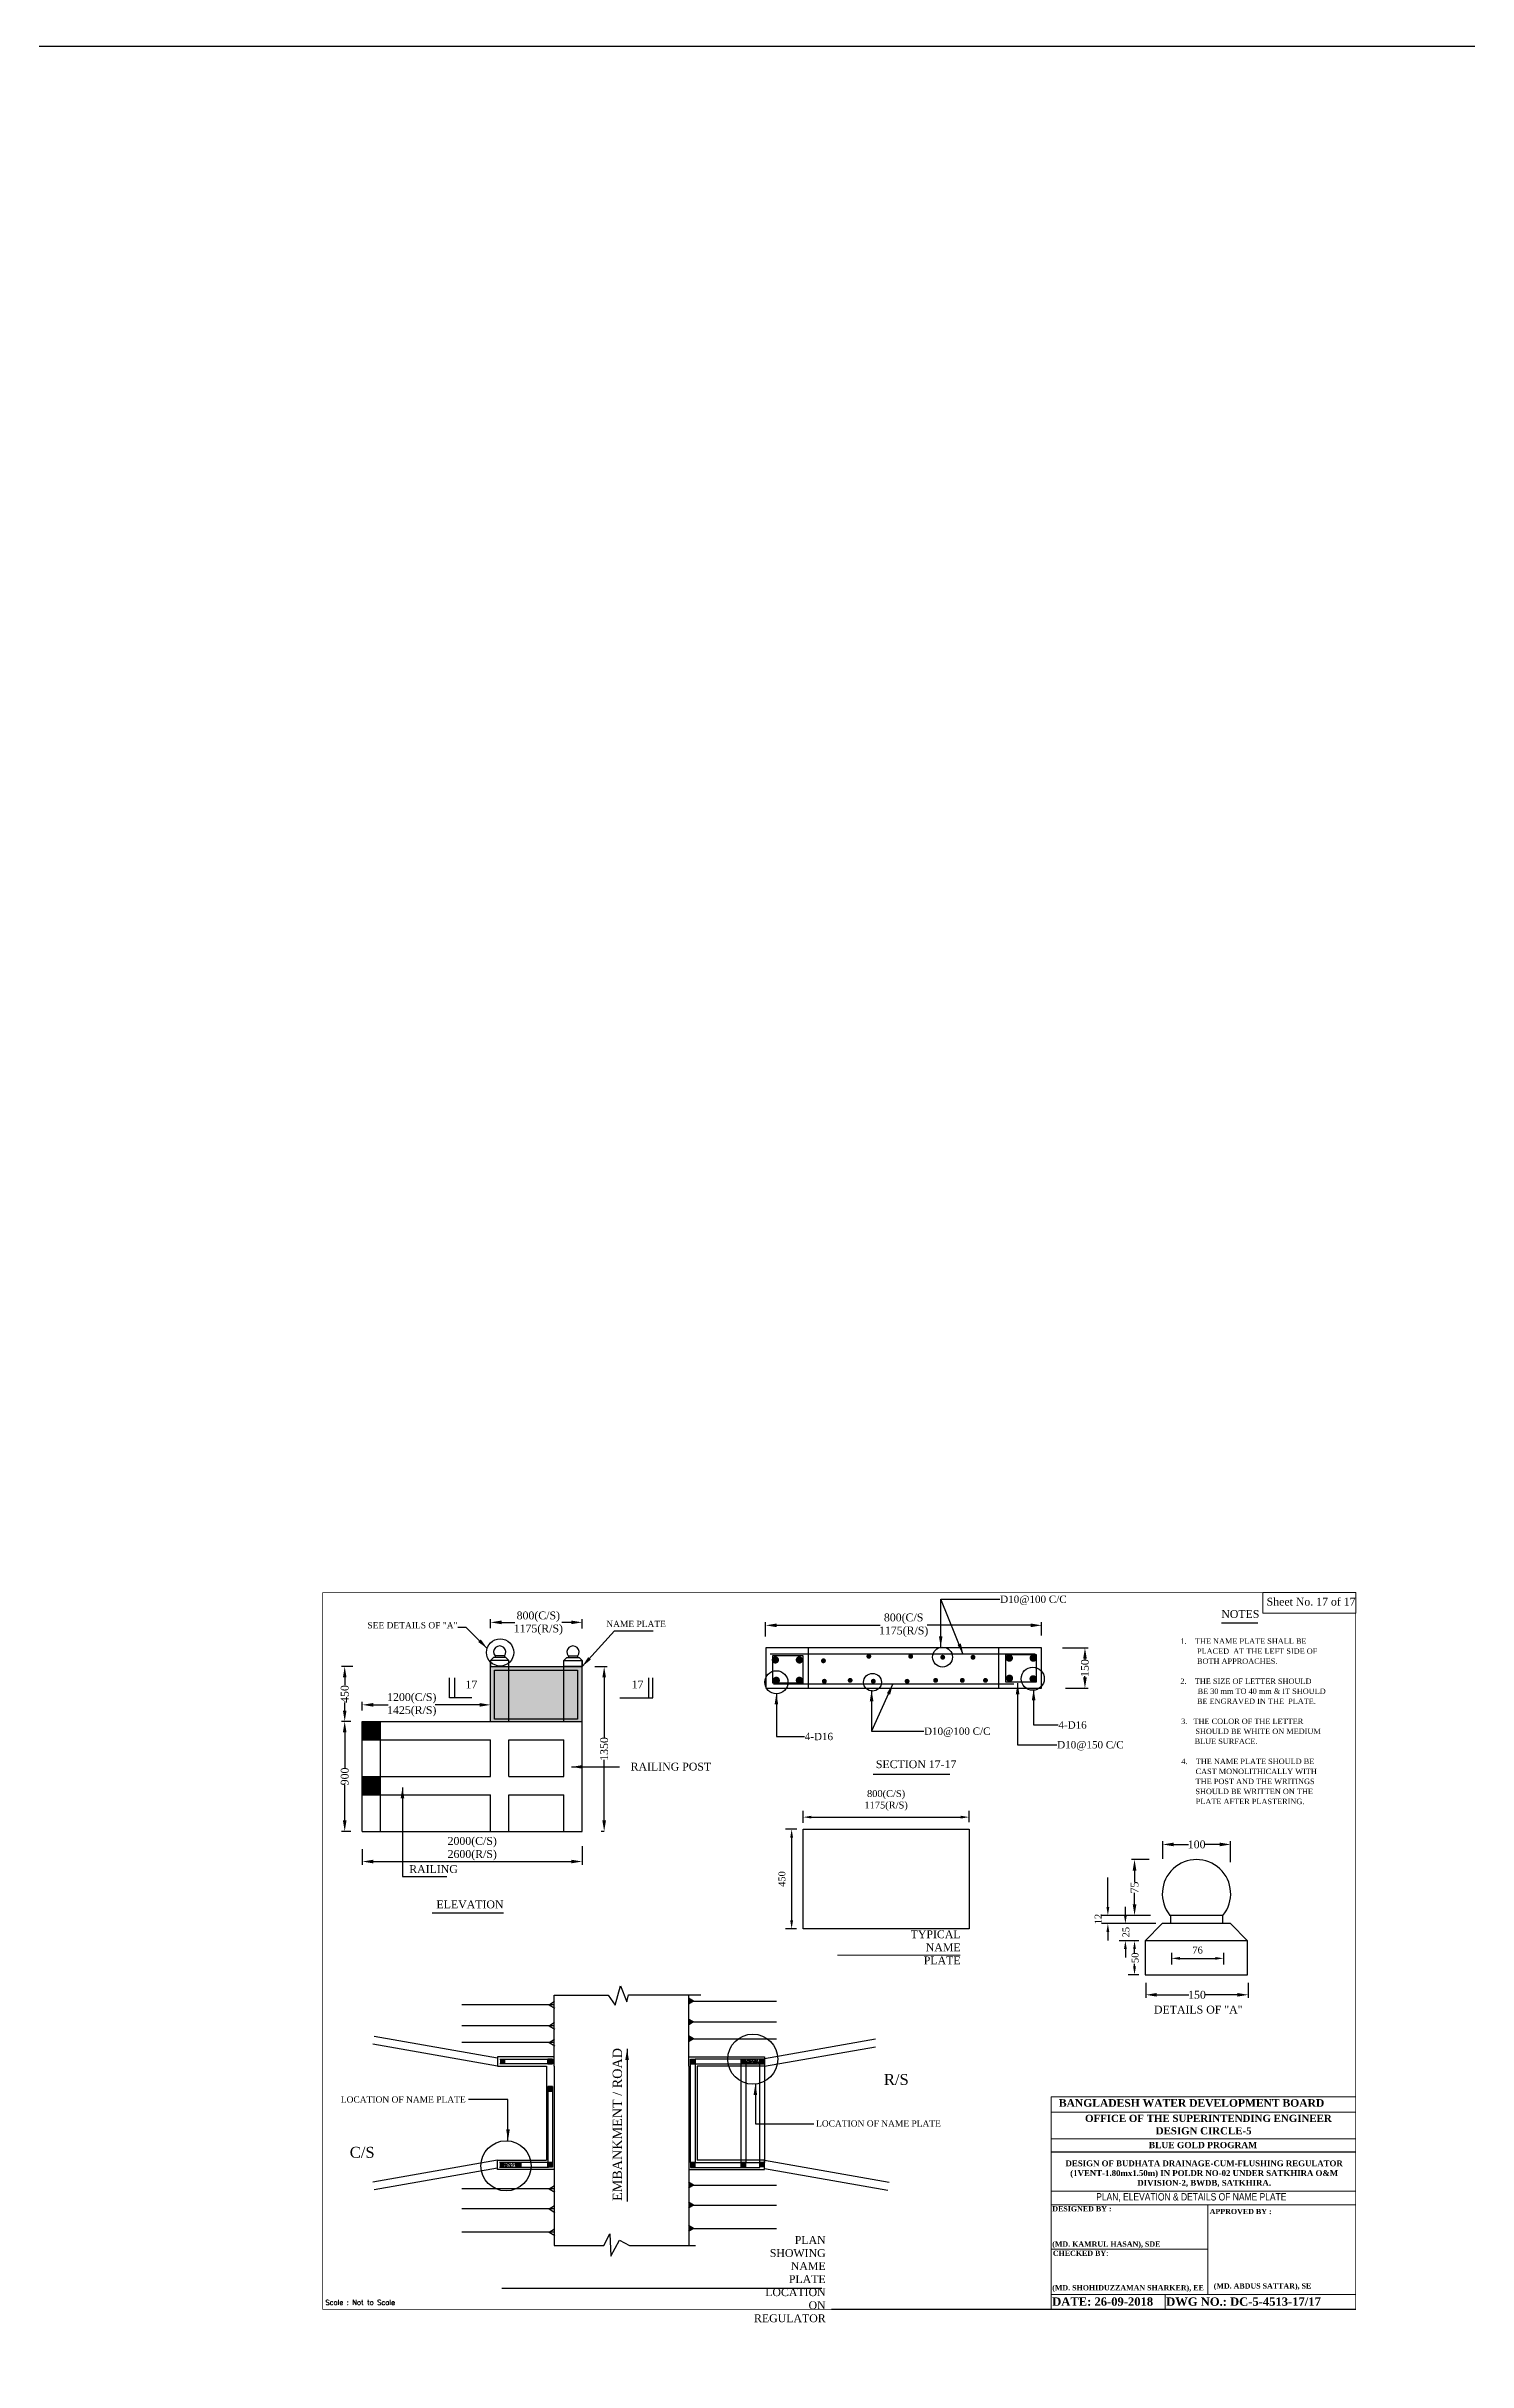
# Model space of a CAD drawing. Extents: x -298162 to 1078160, y -513173 to -216568.
# Drawn here: x 866455 to 911826, y -290503 to -216568 of the extents above; entities that cross this region are included whole.
import ezdxf

# ---------------------------------------------------------------- set-up
doc = ezdxf.new("R2010")
doc.units = 0
doc.header["$MEASUREMENT"] = 0
doc.linetypes.add('ACAD_ISO02W100', pattern=[15, 12, -3])
doc.linetypes.add('HIDDEN2', pattern=[0.1875, 0.125, -0.0625])
doc.layers.get('0').update_dxf_attribs({"linetype": 'CONTINUOUS'})
doc.layers.get('DEFPOINTS').update_dxf_attribs({"linetype": 'CONTINUOUS'})
doc.layers.add('doted', color=172, linetype='ACAD_ISO02W100', lineweight=30)
doc.layers.add('Left Bank Profile', color=7, linetype='CONTINUOUS', lineweight=25)
doc.layers.add('LINE', color=7, linetype='CONTINUOUS')
doc.layers.add('TEXT', color=10, linetype='CONTINUOUS')
doc.styles.add('ARIAL NARROW', font='ARIALN.TTF')
doc.styles.add('BIG', font='ROMANT.SHX')
doc.styles.get("Standard").update_dxf_attribs({"font": 'times.ttf', "height": 250})
doc.styles.add('style1', font='times.ttf')
doc.dimstyles.new('3', dxfattribs={"dimtxt": 225, "dimasz": 350, "dimexe": 100, "dimexo": 25, "dimgap": 9, "dimtad": 0, "dimdec": 0, "dimzin": 0, "dimdsep": 46, "dimtxsty": 'Standard', "dimcen": 0, "dimclrt": 256, "dimadec": 0, "dimazin": 0, "dimtfac": 1, "dimtdec": 0, "dimtofl": 0, "dimtmove": 2, "dimatfit": 3, "dimfxl": 1, "dimtolj": 1, "dimtzin": 0, "dimarcsym": 0})
doc.dimstyles.new('Name plate', dxfattribs={"dimtxt": 60, "dimasz": 50, "dimexe": 60, "dimexo": 60, "dimgap": 50, "dimtad": 1, "dimdec": 0, "dimzin": 0, "dimdsep": 46, "dimtxsty": 'style1', "dimcen": 0.09, "dimclrd": 5, "dimclre": 5, "dimclrt": 7, "dimadec": 0, "dimazin": 0, "dimtfac": 1, "dimtdec": 0, "dimtofl": 0, "dimtmove": 0, "dimatfit": 3, "dimfxl": 1, "dimtolj": 1, "dimtzin": 0, "dimarcsym": 0})
picture_1 = doc.add_image_def('image1.jpg', size_in_pixel=(4500, 2700))

# ---------------------------------------------------------------- blocks, each defined once
blk = doc.blocks.new('*D246')
at = {"color": 0, "lineweight": -2}
for p, q in [((876173, -270059), (875880, -270059)), ((875980, -270409), (875980, -271542)), ((875980, -273219), (875980, -272086)), ((876173, -273569), (875880, -273569))]:
    blk.add_line(p, q, dxfattribs=at)
for points in [[(875922, -270409), (876038, -270409), (875980, -270059)], [(875922, -273219), (876038, -273219), (875980, -273569)]]:
    blk.add_solid(points, dxfattribs=at)
at = {"layer": 'DEFPOINTS', "color": 0, "lineweight": -2}
for p in [(876198, -270059), (875980, -273569), (876198, -273569)]:
    blk.add_point(p, dxfattribs=at)
at = {"insert": (875980, -271814), "char_height": 250, "attachment_point": 5, "rotation": 90}
blk.add_mtext('\\A1;900', dxfattribs=at)
blk = doc.blocks.new('*D247')
at = {"layer": 'DEFPOINTS', "color": 0, "lineweight": -2}
for p in [(883938, -268304), (884262, -273569), (884287, -273569)]:
    blk.add_point(p, dxfattribs=at)
at = {"layer": 'LINE', "color": 0, "lineweight": -2}
for p, q in [((883963, -268304), (884362, -268304)), ((884262, -268654), (884262, -270587)), ((884262, -273219), (884262, -271287)), ((884262, -273569), (884162, -273569))]:
    blk.add_line(p, q, dxfattribs=at)
for points in [[(884204, -268654), (884320, -268654), (884262, -268304)], [(884204, -273219), (884320, -273219), (884262, -273569)]]:
    blk.add_solid(points, dxfattribs=at)
at = {"layer": 'LINE', "insert": (884262, -270937), "char_height": 250, "attachment_point": 5, "rotation": 90}
blk.add_mtext('\\A1;1350', dxfattribs=at)
blk = doc.blocks.new('*D248')
at = {"layer": 'DEFPOINTS', "color": 0, "lineweight": -2}
for p in [(876540, -274113), (883560, -274011), (883560, -274532)]:
    blk.add_point(p, dxfattribs=at)
at = {"layer": 'LINE', "color": 0, "lineweight": -2}
for p, q in [((876540, -274138), (876540, -274632)), ((883560, -274036), (883560, -274632)), ((876890, -274532), (883210, -274532))]:
    blk.add_line(p, q, dxfattribs=at)
for points in [[(876890, -274474), (876890, -274590), (876540, -274532)], [(883210, -274474), (883210, -274590), (883560, -274532)]]:
    blk.add_solid(points, dxfattribs=at)
at = {"layer": 'LINE', "insert": (880050, -274123), "char_height": 250, "attachment_point": 5}
blk.add_mtext('\\A1;2000(C/S)\\P2600(R/S)', dxfattribs=at)
blk = doc.blocks.new('*D249')
at = {"color": 0, "lineweight": -2}
for p, q in [((876235, -268304), (875880, -268304)), ((875980, -268654), (875980, -268905)), ((875980, -269709), (875980, -269458)), ((876173, -270059), (875880, -270059))]:
    blk.add_line(p, q, dxfattribs=at)
for points in [[(875922, -268654), (876038, -268654), (875980, -268304)], [(875922, -269709), (876038, -269709), (875980, -270059)]]:
    blk.add_solid(points, dxfattribs=at)
at = {"layer": 'DEFPOINTS', "color": 0, "lineweight": -2}
for p in [(876260, -268304), (875980, -270059), (876198, -270059)]:
    blk.add_point(p, dxfattribs=at)
at = {"insert": (875980, -269182), "char_height": 250, "attachment_point": 5, "rotation": 90}
blk.add_mtext('\\A1;450', dxfattribs=at)
blk = doc.blocks.new('*D250')
at = {"color": 0, "lineweight": -2}
for p, q in [((876540, -269706), (876540, -269428)), ((876890, -269528), (877371, -269528)), ((880285, -269528), (878869, -269528)), ((880635, -270034), (880635, -269428))]:
    blk.add_line(p, q, dxfattribs=at)
for points in [[(876890, -269470), (876890, -269586), (876540, -269528)], [(880285, -269470), (880285, -269586), (880635, -269528)]]:
    blk.add_solid(points, dxfattribs=at)
at = {"layer": 'DEFPOINTS', "color": 0, "lineweight": -2}
for p in [(876540, -269731), (880635, -269528), (880635, -270059)]:
    blk.add_point(p, dxfattribs=at)
at = {"insert": (878120, -269528), "char_height": 250, "attachment_point": 5}
blk.add_mtext('\\A1;1200(C/S)\\P1425(R/S)', dxfattribs=at)
blk = doc.blocks.new('*D251')
at = {"color": 0, "lineweight": -2}
for p, q in [((880635, -267078), (880635, -266794)), ((880985, -266894), (881411, -266894)), ((883210, -266894), (882909, -266894)), ((883560, -267088), (883560, -266794))]:
    blk.add_line(p, q, dxfattribs=at)
for points in [[(880985, -266835), (880985, -266952), (880635, -266894)], [(883210, -266835), (883210, -266952), (883560, -266894)]]:
    blk.add_solid(points, dxfattribs=at)
at = {"layer": 'DEFPOINTS', "color": 0, "lineweight": -2}
for p in [(883560, -266894), (880635, -267103), (883560, -267113)]:
    blk.add_point(p, dxfattribs=at)
at = {"insert": (882160, -266922), "char_height": 250, "attachment_point": 5}
blk.add_mtext('\\A1;800(C/S)\\P1175(R/S)', dxfattribs=at)
blk = doc.blocks.new('*D252')
at = {"layer": 'DEFPOINTS', "color": 0, "lineweight": -2}
for p in [(901548, -278379), (904824, -278379), (904824, -278787)]:
    blk.add_point(p, dxfattribs=at)
at = {"layer": 'LINE', "color": 0, "lineweight": -2}
for p, q in [((901548, -278404), (901548, -278887)), ((904824, -278404), (904824, -278887)), ((901898, -278787), (902928, -278787)), ((904474, -278787), (903443, -278787))]:
    blk.add_line(p, q, dxfattribs=at)
for points in [[(901898, -278729), (901898, -278845), (901548, -278787)], [(904474, -278729), (904474, -278845), (904824, -278787)]]:
    blk.add_solid(points, dxfattribs=at)
at = {"layer": 'LINE', "insert": (903186, -278787), "char_height": 250, "attachment_point": 5}
blk.add_mtext('\\A1;150', dxfattribs=at)
blk = doc.blocks.new('*D253')
at = {"layer": 'DEFPOINTS', "color": 0, "lineweight": -2}
for p in [(898867, -267708), (898967, -268999), (899609, -268999)]:
    blk.add_point(p, dxfattribs=at)
at = {"layer": 'LINE', "color": 0, "lineweight": -2}
for p, q in [((898892, -267708), (899709, -267708)), ((899609, -268058), (899609, -268096)), ((898992, -268999), (899709, -268999)), ((899609, -268649), (899609, -268611))]:
    blk.add_line(p, q, dxfattribs=at)
for points in [[(899551, -268058), (899668, -268058), (899609, -267708)], [(899551, -268649), (899668, -268649), (899609, -268999)]]:
    blk.add_solid(points, dxfattribs=at)
at = {"layer": 'LINE', "insert": (899609, -268354), "char_height": 250, "attachment_point": 5, "rotation": 90}
blk.add_mtext('\\A1;150', dxfattribs=at)
blk = doc.blocks.new('*D254')
at = {"layer": 'DEFPOINTS', "color": 0, "lineweight": -2}
for p in [(901192, -274469), (901683, -274469), (901701, -276251)]:
    blk.add_point(p, dxfattribs=at)
at = {"layer": 'LINE', "color": 0, "lineweight": -2}
for p, q in [((901658, -274469), (901092, -274469)), ((901192, -274819), (901192, -275186)), ((901192, -275901), (901192, -275535)), ((901676, -276251), (901092, -276251))]:
    blk.add_line(p, q, dxfattribs=at)
for points in [[(901134, -274819), (901250, -274819), (901192, -274469)], [(901134, -275901), (901250, -275901), (901192, -276251)]]:
    blk.add_solid(points, dxfattribs=at)
at = {"layer": 'LINE', "insert": (901192, -275360), "char_height": 250, "attachment_point": 5, "rotation": 90}
blk.add_mtext('\\A1;75', dxfattribs=at)
blk = doc.blocks.new('*D255')
at = {"layer": 'DEFPOINTS', "color": 0, "lineweight": -2}
for p in [(904260, -273985), (902091, -274469), (904260, -274573)]:
    blk.add_point(p, dxfattribs=at)
at = {"layer": 'LINE', "color": 0, "lineweight": -2}
for p, q in [((902091, -274444), (902091, -273885)), ((902441, -273985), (902918, -273985)), ((903910, -273985), (903433, -273985)), ((904260, -274548), (904260, -273885))]:
    blk.add_line(p, q, dxfattribs=at)
for points in [[(902441, -273927), (902441, -274044), (902091, -273985)], [(903910, -273927), (903910, -274044), (904260, -273985)]]:
    blk.add_solid(points, dxfattribs=at)
at = {"layer": 'LINE', "insert": (903175, -273985), "char_height": 250, "attachment_point": 5}
blk.add_mtext('\\A1;100', dxfattribs=at)
blk = doc.blocks.new('*D256')
at = {"layer": 'DEFPOINTS', "color": 0, "lineweight": -2}
for p in [(889417, -267373), (898225, -266989), (898225, -267334)]:
    blk.add_point(p, dxfattribs=at)
at = {"layer": 'LINE', "color": 0, "lineweight": -2}
for p, q in [((889417, -267348), (889417, -266889)), ((898225, -267309), (898225, -266889)), ((889767, -266989), (893072, -266989)), ((897875, -266989), (894570, -266989))]:
    blk.add_line(p, q, dxfattribs=at)
for points in [[(889767, -266931), (889767, -267048), (889417, -266989)], [(897875, -266931), (897875, -267048), (898225, -266989)]]:
    blk.add_solid(points, dxfattribs=at)
at = {"layer": 'LINE', "insert": (893821, -266986), "char_height": 250, "attachment_point": 5}
blk.add_mtext('\\A1;800(C/S\\P1175(R/S)', dxfattribs=at)
blk = doc.blocks.new('*D387')
at = {"layer": 'DEFPOINTS', "color": 0, "lineweight": -2}
for p in [(890610, -273497), (895913, -273114), (895913, -273479)]:
    blk.add_point(p, dxfattribs=at)
at = {"layer": 'LINE', "color": 7, "lineweight": -2}
for p, q in [((890610, -273297), (890610, -272914)), ((890880, -273114), (895643, -273114)), ((895913, -273279), (895913, -272914))]:
    blk.add_line(p, q, dxfattribs=at)
for points in [[(890880, -273069), (890880, -273159), (890610, -273114)], [(895643, -273069), (895643, -273159), (895913, -273114)]]:
    blk.add_solid(points, dxfattribs=at)
at = {"layer": 'LINE', "color": 7, "lineweight": 9, "insert": (893262, -272580), "char_height": 220, "attachment_point": 5, "style": 'style1'}
blk.add_mtext('\\A1;800(C/S)\\P1175(R/S)', dxfattribs=at)
blk = doc.blocks.new('*D388')
at = {"layer": 'DEFPOINTS', "color": 0, "lineweight": -2}
for p in [(890617, -273499), (890247, -276681), (890599, -276681)]:
    blk.add_point(p, dxfattribs=at)
at = {"layer": 'LINE', "color": 7, "lineweight": -2}
for p, q in [((890417, -273499), (890047, -273499)), ((890247, -273769), (890247, -276411)), ((890399, -276681), (890047, -276681))]:
    blk.add_line(p, q, dxfattribs=at)
for points in [[(890202, -273769), (890292, -273769), (890247, -273499)], [(890202, -276411), (890292, -276411), (890247, -276681)]]:
    blk.add_solid(points, dxfattribs=at)
at = {"layer": 'LINE', "color": 7, "lineweight": 9, "insert": (889935, -275090), "char_height": 220, "attachment_point": 5, "rotation": 90, "style": 'style1'}
blk.add_mtext('\\A1;450', dxfattribs=at)

msp = doc.modelspace()

# ---------------------------------------------------------------- hatches: boundary and pattern name
h = msp.add_hatch()
h.set_pattern_fill('AR-CONC', color=0, scale=15, style=0)
h.set_pattern_definition([(50, (286855.78, -22898.12), (107.589027, -9.41282), [11.25, -123.75]), (355, (286855.78, -22898.12), (-20.8127, 112.82882), [9, -99]), (100.4514, (286864.75, -22898.9), (86.776407, 103.415931), [9.561028, -105.171317]), (46.1842, (286855.78, -22868.12), (160.086157, -24.827852), [16.875, -185.625]), (96.6356, (286869.12, -22870.19), (140.199406, 146.11768), [14.341543, -157.75695]), (351.1842, (286855.78, -22868.12), (140.19929, 146.11779), [13.5, -148.5]), (21, (286870.78, -22875.62), (89.536058, -60.392834), [11.25, -123.75]), (326, (286870.78, -22875.62), (36.4973, 108.772507), [9, -99]), (71.4514, (286878.24, -22880.65), (126.033394, 48.379575), [9.561029, -105.171317]), (37.5, (286855.783, -22898.12), (1.8239783, 49.934078), [0, -97.8, 0, -100.5, 0, -99.375]), (7.5, (286855.783, -22898.12), (39.4604306, 59.161757), [0, -57.3, 0, -95.55, 0, -37.875]), (327.5, (286822.333, -22898.12), (80.0733654, -3.3832308), [0, -37.5, 0, -117, 0, -155.25]), (317.5, (286807.33, -22898.12), (87.4779254, 15.015747), [0, -48.75, 0, -77.7, 0, -110.25])])
h.paths.add_polyline_path([(889231.275, -280987.99), (889231.275, -280837.99), (888781.275, -280837.99), (888781.275, -280987.99)])
h = msp.add_hatch()
h.set_pattern_fill('AR-CONC', color=0, scale=15, style=0)
h.set_pattern_definition([(230, (883539.77, -276535.35), (-107.589, 9.4128), [11.25, -123.75]), (175, (883539.77, -276535.35), (20.8127, -112.8288), [9, -99]), (280.4514, (883530.81, -276534.56), (-86.7764, -103.4159), [9.561, -105.1713]), (226.1842, (883539.77, -276565.35), (-160.0862, 24.8279), [16.875, -185.625]), (276.6356, (883526.43, -276563.28), (-140.1994, -146.1177), [14.3415, -157.757]), (171.1842, (883539.77, -276565.35), (-140.1993, -146.1178), [13.5, -148.5]), (201, (883524.77, -276557.85), (-89.5361, 60.3928), [11.25, -123.75]), (146, (883524.77, -276557.85), (-36.4973, -108.7725), [9, -99]), (251.4514, (883517.31, -276552.81), (-126.0334, -48.3796), [9.561, -105.1713]), (217.5, (883539.77, -276535.347), (-1.82398, -49.93408), [0, -97.8, 0, -100.5, 0, -99.375]), (187.5, (883539.77, -276535.347), (-39.46043, -59.16176), [0, -57.3, 0, -95.55, 0, -37.875]), (147.5, (883573.22, -276535.347), (-80.07337, 3.38323), [0, -37.5, 0, -117, 0, -155.25]), (137.5, (883588.22, -276535.35), (-87.4779, -15.01575), [0, -48.75, 0, -77.7, 0, -110.25])])
h.paths.add_polyline_path([(881461.924, -284295.305), (881461.924, -284145.305), (881011.924, -284145.305), (881011.924, -284295.305)])

# ---------------------------------------------------------------- linework, layer by layer
at = {"color": 0}
for p, q in [((903970.767, -266906.252), (905124.671, -266906.252)), ((880732.521, -268011.784), (880635.021, -268109.284)), ((880635.021, -270059.284), (880635.021, -268109.284)), ((880635.021, -268109.284), (880635.021, -268304.284)), ((881220.021, -268109.284), (880635.021, -268109.284)), ((880635.021, -268304.284), (883560.021, -268304.284)), ((880635.021, -268304.284), (881220.021, -268304.284)), ((881122.521, -268011.784), (880732.521, -268011.784)), ((881079.478, -267964.984), (880777.368, -267964.984)), ((880779.321, -267964.984), (880779.321, -268011.784)), ((881075.721, -267964.984), (881075.721, -268011.784)), ((881122.521, -268011.784), (881220.021, -268109.284)), ((881220.021, -268304.284), (881220.021, -268109.284)), ((881220.021, -270059.284), (881220.021, -268304.284)), ((883072.521, -268011.784), (882975.021, -268109.284)), ((882975.021, -268304.284), (882975.021, -268109.284)), ((882975.021, -268109.284), (883560.021, -268109.284)), ((882975.021, -270059.284), (882975.021, -268304.284)), ((883560.021, -268304.284), (882975.021, -268304.284)), ((883072.521, -268011.784), (883462.521, -268011.784)), ((883115.564, -267964.984), (883417.673, -267964.984)), ((883119.321, -267964.984), (883119.321, -268011.784)), ((883415.721, -267964.984), (883415.721, -268011.784)), ((883462.521, -268011.784), (883560.021, -268109.284)), ((883560.021, -270059.284), (883560.021, -268109.284)), ((883560.021, -268109.284), (883560.021, -268304.284)), ((879324.293, -269309.302), (879324.293, -268663.568)), ((879494.332, -269309.302), (879494.332, -268663.568)), ((885683.731, -269309.302), (885683.731, -268663.568)), ((885819.761, -269309.302), (885819.761, -268663.568)), ((880038.455, -269309.302), (879324.293, -269309.302)), ((884765.523, -269309.302), (885819.761, -269309.302)), ((876540.021, -273569.284), (876540.021, -270059.284)), ((876540.021, -270059.284), (880635.021, -270059.284)), ((877125.021, -273569.284), (877125.021, -270059.284)), ((880635.021, -270059.284), (883560.021, -270059.284)), ((881220.021, -270059.284), (882975.021, -270059.284)), ((883560.021, -273569.284), (883560.021, -270059.284)), ((876540.021, -270644.284), (880635.021, -270644.284)), ((880635.021, -271814.284), (880635.021, -270644.284)), ((881220.021, -270644.284), (882975.021, -270644.284)), ((881220.021, -271814.284), (881220.021, -270644.284)), ((882975.021, -271814.284), (882975.021, -270644.284)), ((876540.021, -271814.284), (880635.021, -271814.284)), ((881220.021, -271814.284), (882975.021, -271814.284)), ((876540.021, -272399.284), (880635.021, -272399.284)), ((880635.021, -273569.284), (880635.021, -272399.284)), ((881220.021, -272399.284), (882975.021, -272399.284)), ((881220.021, -273569.284), (881220.021, -272399.284)), ((882975.021, -273569.284), (882975.021, -272399.284)), ((876540.021, -273569.284), (883560.021, -273569.284)), ((878773.559, -276165.934), (881050.237, -276165.934)), ((884615.457, -279121.167), (884784.516, -278501.827)), ((884784.516, -278501.827), (884981.752, -279008.56)), ((882661.924, -279103.741), (879715.864, -279103.741)), ((882502.528, -279103.741), (882676.401, -278995.206)), ((882504.786, -279103.741), (882685.433, -279214.048)), ((882661.924, -280769.435), (882661.924, -278798.53)), ((882661.924, -278798.53), (884390.044, -278798.53)), ((884390.044, -278798.53), (884615.457, -279121.167)), ((884981.752, -279008.56), (885038.105, -278783.345)), ((885038.105, -278783.345), (887348.583, -278783.345)), ((887116.349, -278985.092), (886954.539, -278892.506)), ((887109.313, -278985.092), (886954.539, -279082.289)), ((886961.924, -280769.435), (886961.924, -278822.38)), ((886961.924, -278985.092), (889762.452, -278985.092)), ((880861.924, -280815.479), (876922.693, -280120.886)), ((882661.924, -279773.605), (879715.864, -279773.605)), ((882502.528, -279773.605), (882676.401, -279665.07)), ((882502.528, -280307.015), (882676.401, -280198.48)), ((882504.786, -279773.605), (882685.433, -279883.912)), ((887116.349, -279654.955), (886954.539, -279562.369)), ((887109.313, -279654.955), (886954.539, -279752.153)), ((887116.349, -280188.365), (886954.539, -280095.779)), ((887109.313, -280188.365), (886954.539, -280285.563)), ((886961.924, -279654.955), (889762.452, -279654.955)), ((886961.924, -280188.365), (889762.452, -280188.365)), ((889381.275, -280819.695), (892925.402, -280195.931)), ((880861.924, -281069.435), (876879.281, -280367.188)), ((882661.924, -280307.015), (879715.864, -280307.015)), ((880861.924, -280769.435), (880861.924, -281069.435)), ((882661.924, -280769.435), (880861.924, -280769.435)), ((881085.133, -280841.379), (881085.133, -280991.379)), ((882504.786, -280307.015), (882685.433, -280417.322)), ((882661.924, -281069.435), (882661.924, -280769.435)), ((886961.924, -281069.435), (886961.924, -280769.435)), ((886961.924, -280769.435), (889381.275, -280769.435)), ((887164.084, -280837.99), (887164.084, -280987.99)), ((888631.275, -280837.99), (888631.275, -280919.435)), ((888781.275, -280837.99), (888781.275, -280987.99)), ((889231.275, -280837.99), (889231.275, -280987.99)), ((889381.275, -281069.435), (892925.402, -280444.057)), ((889381.275, -280769.435), (889381.275, -281069.435)), ((880861.924, -281069.435), (882423.085, -281069.435)), ((882609.726, -280991.379), (880935.133, -280991.379)), ((882423.085, -281069.435), (882423.085, -284069.435)), ((882661.924, -281069.435), (882661.924, -284069.435)), ((886961.924, -281069.435), (886961.924, -284069.435)), ((887014.084, -280987.99), (889381.275, -280987.99)), ((887225.794, -281069.435), (887225.794, -284069.435)), ((889381.275, -281069.435), (887225.794, -281069.435)), ((880861.924, -284069.435), (876879.281, -284771.683)), ((880861.924, -284323.79), (876922.693, -285018.383)), ((880861.924, -284369.435), (880861.924, -284069.435)), ((880861.924, -284069.435), (882423.085, -284069.435)), ((882661.924, -284369.435), (880861.924, -284369.435)), ((882609.726, -284145.305), (880922.039, -284145.305)), ((881072.039, -284295.305), (881072.039, -284145.305)), ((881461.924, -284295.305), (881461.924, -284145.305)), ((881611.924, -284295.305), (881611.924, -284145.305)), ((882661.924, -284069.435), (882661.924, -284369.435)), ((882661.924, -284369.435), (882661.924, -286797.011)), ((886961.924, -284069.435), (886961.924, -284369.435)), ((886961.924, -284369.435), (886961.924, -286797.011)), ((886961.924, -284369.435), (889381.275, -284369.435)), ((887027.607, -284147.278), (889381.275, -284147.278)), ((889381.275, -284069.435), (887225.794, -284069.435)), ((888631.275, -284297.278), (888631.275, -284147.278)), ((888781.275, -284297.278), (888781.275, -284147.278)), ((889231.275, -284297.278), (889231.275, -284147.278)), ((889381.275, -284369.435), (889381.275, -284069.435)), ((889381.275, -284069.435), (893363.918, -284771.683)), ((889381.275, -284328.492), (893320.506, -285023.085)), ((882661.924, -284983.76), (879715.864, -284983.76)), ((882502.528, -284983.76), (882676.401, -284875.225)), ((882504.786, -284983.76), (882685.433, -285094.067)), ((887116.349, -284865.11), (886954.539, -284772.524)), ((887109.313, -284865.11), (886954.539, -284962.308)), ((886961.924, -284865.11), (889762.452, -284865.11)), ((882661.924, -285624.542), (879715.864, -285624.542)), ((882502.528, -285624.542), (882676.401, -285516.007)), ((882504.786, -285624.542), (882685.433, -285734.849)), ((887116.349, -285505.892), (886954.539, -285413.306)), ((887109.313, -285505.892), (886954.539, -285603.09)), ((886961.924, -285505.892), (889762.452, -285505.892)), ((882661.924, -286363.906), (879715.864, -286363.906)), ((882502.528, -286363.906), (882676.401, -286255.371)), ((882504.786, -286363.906), (882685.433, -286474.213)), ((882661.924, -286797.011), (884248.993, -286797.011)), ((884248.993, -286797.011), (884446.229, -286424.254)), ((884446.229, -286424.254), (884474.406, -287128.049)), ((884474.406, -287128.049), (884756.171, -286621.316)), ((884756.171, -286621.316), (885066.113, -286790.227)), ((885066.113, -286790.227), (887179.355, -286790.227)), ((887116.349, -286245.256), (886954.539, -286152.67)), ((887109.313, -286245.256), (886954.539, -286342.453)), ((886961.924, -286245.256), (889762.452, -286245.256))]:
    msp.add_line(p, q, dxfattribs=at)
at = {"color": 0, "linetype": 'HIDDEN2', "ltscale": 400}
for p, q in [((881220.021, -270059.284), (881220.021, -268304.284)), ((881220.021, -270059.284), (881220.021, -268305.703)), ((882975.021, -270059.284), (882975.021, -268304.284)), ((882975.021, -270059.284), (882975.021, -268324.876))]:
    msp.add_line(p, q, dxfattribs=at)
at = {"color": 0, "lineweight": 13}
for p, q in [((898535.009, -282048.771), (908252.759, -282048.771)), ((898535.009, -282048.771), (898535.009, -288827.221)), ((898535.009, -282530.772), (908252.759, -282530.772)), ((898535.009, -283390.608), (908252.759, -283390.608)), ((898535.009, -285055.582), (908252.759, -285055.582)), ((898535.009, -285492.32), (908252.759, -285492.32)), ((903534.641, -288353.647), (903534.641, -285492.32)), ((903534.641, -288353.647), (903534.641, -286212.575)), ((903534.641, -288353.647), (903534.641, -286212.575)), ((903534.641, -288353.647), (903534.641, -286212.575)), ((898535.009, -286906.615), (903540.401, -286906.615)), ((898535.009, -288353.647), (908128.056, -288353.647)), ((898535.009, -288827.221), (908252.759, -288827.221)), ((899277.914, -288353.647), (908252.759, -288353.647)), ((899277.914, -288353.647), (908128.056, -288353.647)), ((899277.914, -288353.647), (908128.056, -288353.647)), ((902168.254, -288353.647), (902168.254, -288827.221))]:
    msp.add_line(p, q, dxfattribs=at)
at = {"color": 0}
for points in [[(880758.852, -268424.934), (883413.211, -268424.934), (883413.211, -269984.271), (880758.852, -269984.271)], [(882609.726, -280841.379), (882459.726, -280841.379), (882459.726, -280991.379), (882609.726, -280991.379)], [(887014.084, -280837.99), (887164.084, -280837.99), (887164.084, -280987.99), (887014.084, -280987.99)], [(882609.726, -281714.289), (882459.726, -281714.289), (882459.726, -281864.289), (882609.726, -281864.289)], [(882609.726, -284295.305), (882459.726, -284295.305), (882459.726, -284145.305), (882609.726, -284145.305)], [(887014.084, -284297.278), (887164.084, -284297.278), (887164.084, -284147.278), (887014.084, -284147.278)]]:
    msp.add_lwpolyline(points, close=True, dxfattribs=at)
for centre in [(880928.423, -267841.666), (883266.618, -267841.666)]:
    msp.add_arc(centre, 195, 320.77238967, 219.22761033, dxfattribs=at)
for points in [[(880635.021, -268304.284), (883560.021, -268304.284), (880635.021, -270059.284), (883560.021, -270059.284)], [(876540.021, -270059.284), (877125.021, -270059.284), (876540.021, -270644.284), (877125.021, -270644.284)], [(876540.021, -271814.284), (877125.021, -271814.284), (876540.021, -272399.284), (877125.021, -272399.284)], [(882504.786, -279103.741), (882661.924, -279004.243), (882661.924, -279199.693), (882504.786, -279103.741)], [(886961.924, -278896.731), (887109.313, -278985.092), (886961.924, -279077.651), (887109.313, -278985.092)], [(882504.786, -279773.605), (882661.924, -279674.106), (882661.924, -279869.557), (882504.786, -279773.605)], [(882504.786, -280307.015), (882661.924, -280207.516), (882661.924, -280402.967), (882504.786, -280307.015)], [(886961.924, -279566.595), (887109.313, -279654.955), (886961.924, -279747.515), (887109.313, -279654.955)], [(886961.924, -280100.005), (887109.313, -280188.365), (886961.924, -280280.925), (887109.313, -280188.365)], [(881085.133, -280841.379), (880935.133, -280841.379), (881085.133, -280991.379), (880935.133, -280991.379)], [(882609.726, -280841.379), (882459.726, -280841.379), (882609.726, -280991.379), (882459.726, -280991.379)], [(887014.084, -280837.99), (887164.084, -280837.99), (887014.084, -280987.99), (887164.084, -280987.99)], [(888631.275, -280837.99), (888781.275, -280837.99), (888631.275, -280987.99), (888781.275, -280987.99)], [(889231.275, -280837.99), (889381.275, -280837.99), (889231.275, -280987.99), (889381.275, -280987.99)], [(882609.726, -281714.289), (882459.726, -281714.289), (882609.726, -281864.289), (882459.726, -281864.289)], [(881072.039, -284295.305), (880922.039, -284295.305), (881072.039, -284145.305), (880922.039, -284145.305)], [(881611.924, -284295.305), (881461.924, -284295.305), (881611.924, -284145.305), (881461.924, -284145.305)], [(882609.726, -284295.305), (882459.726, -284295.305), (882609.726, -284145.305), (882459.726, -284145.305)], [(887014.084, -284297.278), (887164.084, -284297.278), (887014.084, -284147.278), (887164.084, -284147.278)], [(888631.275, -284297.278), (888781.275, -284297.278), (888631.275, -284147.278), (888781.275, -284147.278)], [(889231.275, -284297.278), (889381.275, -284297.278), (889231.275, -284147.278), (889381.275, -284147.278)], [(882504.786, -284983.76), (882661.924, -284884.261), (882661.924, -285079.712), (882504.786, -284983.76)], [(886961.924, -284776.75), (887109.313, -284865.11), (886961.924, -284957.67), (887109.313, -284865.11)], [(882504.786, -285624.542), (882661.924, -285525.043), (882661.924, -285720.494), (882504.786, -285624.542)], [(886961.924, -285417.532), (887109.313, -285505.892), (886961.924, -285598.452), (887109.313, -285505.892)], [(882504.786, -286363.906), (882661.924, -286264.407), (882661.924, -286459.858), (882504.786, -286363.906)], [(886961.924, -286156.896), (887109.313, -286245.256), (886961.924, -286337.816), (887109.313, -286245.256)]]:
    msp.add_solid(points, dxfattribs=at)
at = {"layer": 'doted', "color": 0, "linetype": 'ByBlock', "lineweight": 13}
msp.add_lwpolyline([(908252.759, -265943.736), (905289.131, -265943.736), (905289.131, -266604.473), (908252.759, -266604.473)], close=True, dxfattribs=at)
at = {"layer": 'Left Bank Profile', "color": 0}
msp.add_lwpolyline([(891519.693, -288827.221), (908252.759, -288827.221)], dxfattribs=at)
at = {"layer": 'LINE', "color": 0}
for p, q in [((889417.321, -267707.797), (889417.321, -268999.264)), ((898225.312, -267707.797), (889417.321, -267707.797)), ((889556.944, -267894.856), (898024.561, -267894.856)), ((890777.629, -267707.797), (890777.629, -268999.264)), ((896865.005, -268999.264), (896865.005, -267707.797)), ((898225.312, -268999.264), (898225.312, -267707.797)), ((889417.321, -268999.264), (898225.312, -268999.264)), ((889670.603, -268860.344), (897342.605, -268860.344)), ((892845.971, -271739.184), (895292.114, -271739.184)), ((900340.786, -275981.455), (900340.786, -275038.16)), ((901700.892, -276251.455), (900140.786, -276251.455)), ((901872.829, -276513.535), (900140.786, -276513.535)), ((901872.829, -276513.535), (900699.78, -276513.535)), ((900899.78, -276243.535), (900899.78, -275973.535)), ((902072.829, -276513.535), (901526.829, -277059.535)), ((904256.829, -276513.535), (902072.829, -276513.535)), ((904015.788, -276251.455), (902323.975, -276251.455)), ((902334.909, -276251.455), (902334.909, -276513.535)), ((903994.749, -276251.455), (903994.749, -276513.535)), ((904256.829, -276513.535), (904802.829, -277059.535)), ((900340.786, -276783.535), (900340.786, -277053.535)), ((901326.829, -277059.535), (900699.78, -277059.535)), ((901326.829, -277059.535), (900991.876, -277059.535)), ((901526.829, -277059.535), (901526.829, -278151.535)), ((904802.829, -277059.535), (901526.829, -277059.535)), ((904802.829, -278151.535), (904802.829, -277059.535)), ((900899.78, -277329.535), (900899.78, -277599.535)), ((901191.876, -277465.723), (901191.876, -277329.535)), ((901191.876, -277881.535), (901191.876, -277796.519)), ((902376.302, -277445.048), (902376.302, -277823.417)), ((902646.302, -277623.417), (903766.142, -277623.417)), ((904036.142, -277445.048), (904036.142, -277823.417)), ((901326.829, -278151.535), (900991.876, -278151.535)), ((901526.829, -278151.535), (904802.829, -278151.535)), ((880935.133, -280841.379), (882609.726, -280841.379)), ((889381.275, -280837.99), (887164.084, -280837.99)), ((882459.726, -281714.289), (882459.726, -284145.305)), ((882459.726, -281714.289), (882609.726, -281714.289)), ((882609.726, -281714.289), (882609.726, -284145.305)), ((898534.491, -283805.472), (908252.759, -283805.472)), ((880922.039, -284295.305), (881072.039, -284295.305)), ((881072.039, -284295.305), (882482.828, -284295.305)), ((881461.924, -284295.305), (881611.924, -284295.305)), ((887177.607, -284297.278), (889231.275, -284297.278)), ((880998.504, -288155.326), (891210.73, -288155.326))]:
    msp.add_line(p, q, dxfattribs=at)
at = {"layer": 'LINE', "color": 0, "lineweight": 9}
msp.add_line((891706.834, -277522.377), (895631.052, -277522.377), dxfattribs=at)
at = {"layer": 'LINE', "color": 1}
msp.add_lwpolyline([(-298162.249, -216567.594), (1078159.826, -216567.594), (1078159.826, -342283.3), (-298162.249, -342283.3)], close=True, dxfattribs=at)
at = {"layer": 'LINE', "color": 0, "const_width": 23.341}
msp.add_lwpolyline([(875274.264, -265943.736), (908252.759, -265943.736), (908252.759, -288827.221), (875274.264, -288827.221), (875274.264, -265943.736)], close=True, dxfattribs=at)
at = {"layer": 'LINE', "color": 0}
for points, const_width in [([(889668.932, -268093.633, 1), (889785.932, -268093.633, 1)], 117), ([(890436.133, -268093.633, 1), (890553.133, -268093.633, 1)], 117), ([(891222.833, -268122.03, 1), (891300.833, -268122.03, 1)], 78), ([(892671.989, -267980.046, 1), (892749.989, -267980.046, 1)], 78), ([(894007.485, -267980.046, 1), (894085.485, -267980.046, 1)], 78), ([(895030.419, -268008.443, 1), (895108.419, -268008.443, 1)], 78), ([(895996.523, -268008.443, 1), (896074.523, -268008.443, 1)], 78), ([(897136.176, -268036.84, 1), (897253.176, -268036.84, 1)], 117), ([(897900.035, -268036.84, 1), (898017.035, -268036.84, 1)], 117), ([(889697.347, -268746.757, 1), (889814.347, -268746.757, 1)], 117), ([(890436.133, -268746.757, 1), (890553.133, -268746.757, 1)], 117), ([(891251.248, -268775.154, 1), (891329.248, -268775.154, 1)], 78), ([(892075.278, -268746.757, 1), (892153.278, -268746.757, 1)], 78), ([(892814.063, -268775.154, 1), (892892.063, -268775.154, 1)], 78), ([(893893.826, -268775.154, 1), (893971.826, -268775.154, 1)], 78), ([(894803.101, -268746.757, 1), (894881.101, -268746.757, 1)], 78), ([(895655.545, -268746.757, 1), (895733.545, -268746.757, 1)], 78), ([(896394.331, -268746.757, 1), (896472.331, -268746.757, 1)], 78), ([(897142.031, -268680.774, 1), (897259.031, -268680.774, 1)], 117), ([(897896.694, -268699.154, 1), (898013.694, -268699.154, 1)], 117)]:
    msp.add_lwpolyline(points, format="xyb", close=True, dxfattribs=dict(at, const_width=const_width))
for points in [[(889642.188, -267951.65), (890608.292, -267951.65), (890608.292, -268831.947), (889642.188, -268831.947)], [(897086.872, -267923.253), (898052.976, -267923.253), (898052.976, -268803.55), (897086.872, -268803.55)], [(882459.726, -280841.379), (882609.726, -280841.379), (882609.726, -280991.379), (882459.726, -280991.379)], [(888631.275, -280837.99), (888781.275, -280837.99), (888781.275, -280987.99), (888631.275, -280987.99)], [(889231.275, -280837.99), (889381.275, -280837.99), (889381.275, -280987.99), (889231.275, -280987.99)], [(887164.084, -284147.278), (887014.084, -284147.278), (887014.084, -280987.99), (887164.084, -280987.99)], [(888631.275, -280987.99), (888781.275, -280987.99), (888781.275, -284147.278), (888631.275, -284147.278)], [(889231.275, -280987.99), (889381.275, -280987.99), (889381.275, -284147.278), (889231.275, -284147.278)], [(882459.726, -281714.289), (882609.726, -281714.289), (882609.726, -281864.289), (882459.726, -281864.289)]]:
    msp.add_lwpolyline(points, close=True, dxfattribs=at)
for centre, radius in [((880939.981, -267855.806), 433.931), ((895062.74, -268002.953), 317.361), ((897942.661, -268693.213), 369.157), ((889759.192, -268806.8), 369.157), ((892827.993, -268806.8), 283.967), ((889005.337, -280842.447), 799.634), ((881128.587, -284248.44), 799.634)]:
    msp.add_circle(centre, radius, dxfattribs=at)
msp.add_arc((903169.882, -275560.871), 1092, 320.77238967, 219.22761033, dxfattribs=at)
for points in [[(900295.786, -275981.455), (900385.786, -275981.455), (900340.786, -276251.455)], [(900295.786, -276783.535), (900385.786, -276783.535), (900340.786, -276513.535)], [(900854.78, -276243.535), (900944.78, -276243.535), (900899.78, -276513.535)], [(900854.78, -277329.535), (900944.78, -277329.535), (900899.78, -277059.535)], [(901146.876, -277329.535), (901236.876, -277329.535), (901191.876, -277059.535)], [(901146.876, -277881.535), (901236.876, -277881.535), (901191.876, -278151.535)], [(902646.302, -277578.417), (902646.302, -277668.417), (902376.302, -277623.417)], [(903766.142, -277578.417), (903766.142, -277668.417), (904036.142, -277623.417)]]:
    msp.add_solid(points, dxfattribs=at)

# ---------------------------------------------------------------- texts
at = {"color": 0, "style": 'style1'}
for s, height, p in [('NOTES', 249.6, (903961.122, -266752.266)), ('1.    THE NAME PLATE SHALL BE       ', 172.8, (902656.933, -267579.191)), ('PLACED  AT THE LEFT SIDE OF    ', 172.8, (903185.474, -267899.191)), ('BOTH APPROACHES.', 172.8, (903185.474, -268219.191)), ('17', 250, (879834.409, -269003.428)), ('17', 250, (885139.608, -269003.428)), (' 2.    THE SIZE OF LETTER SHOULD ', 172.8, (902587.906, -268859.191)), ('BE 30 mm TO 40 mm & IT SHOULD ', 172.8, (903204.706, -269179.191)), ('BE ENGRAVED IN THE  PLATE.', 172.8, (903184.367, -269499.191)), ('3.   THE COLOR OF THE LETTER ', 172.8, (902678.666, -270139.191)), ('SHOULD BE WHITE ON MEDIUM ', 172.8, (903133.998, -270459.191)), ('SECTION 17-17', 250, (892935.274, -271548.995)), ('4.    THE NAME PLATE SHOULD BE ', 172.8, (902685.726, -271419.191)), ('BLUE SURFACE.', 172.8, (903108.547, -270779.191)), ('THE POST AND THE WRITINGS ', 172.8, (903143.135, -272059.191)), ('CAST MONOLITHICALLY WITH ', 172.8, (903141.474, -271739.191)), ('SHOULD BE WRITTEN ON THE ', 172.8, (903133.998, -272379.191)), ('PLATE AFTER PLASTERING.  ', 172.8, (903147.011, -272699.191)), ('ELEVATION ', 250, (878909.496, -276025.471)), ('DETAILS OF "A"', 250, (901812.815, -279384.181))]:
    msp.add_text(s, height=height, dxfattribs=at).set_placement(p)
msp.add_text('EMBANKMENT / ROAD', height=300, rotation=90, dxfattribs=at).set_placement((884830.898, -285371.473))
for s, insert, char_height, width, attachment_point in [('{\\fTimes New Roman|b0|i0|c204|p18;Sheet No. }17{\\fTimes New Roman|b0|i0|c204|p18; of 1}7', (905409.543, -266108.588), 249.6, 9527.88594, 1), ('TYPICAL NAME PLATE', (895639.381, -277271.234), 250, 0.75, 6), ('PLAN SHOWING NAME PLATE LOCATION  ON REGULATOR', (891332.115, -287868.391), 250, 1, 6)]:
    msp.add_mtext(s, dxfattribs=dict(at, insert=insert, char_height=char_height, width=width, attachment_point=attachment_point))
for s, insert, char_height, attachment_point in [('\\A1;SEE DETAILS OF "A"', (879577.226, -267089.477), 200, 9), ('RAILING ', (879591.314, -274900.853), 250, 9), ('\\A1;LOCATION OF NAME PLATE', (879841.46, -282233.808), 200, 9), ('\\A1;LOCATION OF NAME PLATE', (891024.783, -282999.164), 200, 7)]:
    msp.add_mtext(s, dxfattribs=dict(at, insert=insert, char_height=char_height, attachment_point=attachment_point))
at = {"color": 0, "lineweight": 13}
for s, insert, char_height, width, attachment_point in [('{\\fTimes New Roman|b1|i0|c0|p18;BANGLADESH WATER DEVELOPMENT BOARD}', (898776.893, -282118.431), 244.11216, 8768.42959, 1), ('{\\fTimes New Roman|b1|i0|c0|p18;OFFICE OF THE SUPERINTENDING ENGINEER}', (899612.286, -282616.694), 230, 8768.42959, 1), ('{\\fTimes New Roman|b1|i0|c0|p18;DESIGN CIRCLE-5}', (901868.329, -283014.578), 230, 8768.42959, 1), ('{\\fTimes New Roman|b1|i0|c0|p18;BLUE GOLD PROGRAM}', (901647.723, -283484.785), 200, 7732.30122, 1), ('\\pt1120;{\\fTimes New Roman|b1|i0|c0|p18;DESIGN OF BUDHATA DRAINAGE-CUM-FLUSHING REGULATOR (1VENT-1.80mx1.50m) IN POLDR NO-02 UNDER SATKHIRA O&M DIVISION-2, BWDB, SATKHIRA.}', (903414.659, -284502.241), 186.661345, 9635.89445, 5)]:
    msp.add_mtext(s, dxfattribs=dict(at, insert=insert, char_height=char_height, width=width, attachment_point=attachment_point))
at = {"color": 0, "insert": (890598.195, -283107.988), "char_height": 0.18, "attachment_point": 1}
msp.add_mtext('\\A1;LOCATION OF NAME PLATE', dxfattribs=at)
at = {"color": 0, "lineweight": 13, "attachment_point": 1}
for s, insert, char_height in [('{\\fTimes New Roman|b1|i0|c0|p18;DESIGNED BY :}', (898566.505, -285536.303), 166.50671), ('{\\fTimes New Roman|b1|i0|c0|p18;APPROVED BY :}', (903590.963, -285622.934), 166.50671), ('{\\fTimes New Roman|b1|i0|c0|p18;(MD. KAMRUL HASAN), SDE}', (898564.983, -286662.414), 166.50671), ('{\\fTimes New Roman|b1|i0|c0|p18;CHECKED BY\\fTimes New Roman|b0|i0|c0|p18;:\\fTimes New Roman|b1|i0|c0|p18;}', (898583.414, -286956.768), 166.506714), ('{\\fTimes New Roman|b1|i0|c0|p18;(MD. SHOHIDUZZAMAN SHARKER), EE}', (898564.983, -288057.801), 166.50671), ('{\\fTimes New Roman|b1|i0|c0|p18;(MD. ABDUS SATTAR), SE}', (903719.831, -288001.526), 166.50671), ('{\\fTimes New Roman|b1|i0|c0|p18;DATE: 26-09-2018}', (898563.244, -288450.177), 265.74472), ('{\\fTimes New Roman|b1|i0|c0|p18;DWG NO.: DC-5-4513-17/17}', (902201.335, -288451.222), 265.74472)]:
    msp.add_mtext(s, dxfattribs=dict(at, insert=insert, char_height=char_height))
at = {"layer": 'LINE', "color": 0}
for s, height, style, p in [('R/S', 350, 'style1', (893191.476, -281665.983)), ('C/S', 350, 'style1', (876140.471, -283992.488)), ('Scale : Not to Scale', 160, 'BIG', (875363.409, -288690.232))]:
    msp.add_text(s, height=height, dxfattribs=dict(at, style=style)).set_placement(p)
at = {"layer": 'LINE', "color": 0, "style": 'style1'}
for s, insert, char_height, attachment_point in [('{\\fTimes New Roman|b0|i0|c204|p18;D}10{\\fTimes New Roman|b0|i0|c204|p18;@100 C/C}', (896903.299, -266039.487), 234, 1), ('\\A1;NAME PLATE', (886233.755, -267044.692), 200, 9), ('\\A1;4-D16', (890664.563, -270421.997), 234, 1), ('{\\fTimes New Roman|b0|i0|c204|p18;D}10{\\fTimes New Roman|b0|i0|c204|p18;@100 C/C}', (894472.149, -270251.618), 234, 1), ('\\A1;4-D16', (898762.787, -270052.841), 234, 1), ('{\\fTimes New Roman|b0|i0|c204|p18;D}10{\\fTimes New Roman|b0|i0|c204|p18;@150 C/C}', (898722.722, -270685.062), 234, 1), ('\\A1;RAILING POST', (885107.096, -271375.643), 250, 1), ('\\A1;76', (903206.222, -277361.196), 220, 5)]:
    msp.add_mtext(s, dxfattribs=dict(at, insert=insert, char_height=char_height, attachment_point=attachment_point))
at = {"layer": 'LINE', "color": 0, "char_height": 220, "attachment_point": 5, "rotation": 90, "style": 'style1'}
for s, insert in [('\\A1;12', (900030.786, -276367.196)), ('\\A1;25', (900919.025, -276786.535)), ('\\A1;50', (901211.12, -277605.535))]:
    msp.add_mtext(s, dxfattribs=dict(at, insert=insert))
at = {"layer": 'TEXT', "color": 0, "style": 'ARIAL NARROW'}
msp.add_text('PLAN, ELEVATION & DETAILS OF NAME PLATE', height=236.09548, dxfattribs=at).set_placement((899969.304, -285354.951))

# ---------------------------------------------------------------- dimensions: what is measured, and where the dimension line sits
at = {"color": 0}
for base, p1, p2, text, picture, middle in [((883560.021, -266893.739), (880635.021, -267103.485), (883560.021, -267113.342), '800(C/S)\\P1175(R/S)', '*D251', (882159.826, -266921.74)), ((880635.021, -269528.061), (876540.021, -269731.173), (880635.021, -270059.284), '1200(C/S)\\P1425(R/S)', '*D250', (878119.762, -269528.061))]:
    dim = msp.add_linear_dim(base=base, p1=p1, p2=p2, text=text, dimstyle='3', override={"dimtxt": 350, "dimclrd": 0, "dimclre": 0}, dxfattribs=at)
    dim.commit()
    dim.dimension.update_dxf_attribs({"geometry": picture, "text_midpoint": middle, "dimtype": 160})
for base, p1, p2, text, picture, middle in [((875980.102, -270059.284), (876260.117, -268304.284), (876197.562, -270059.284), '450', '*D249', (875980.102, -269181.784)), ((875980.102, -273569.284), (876197.562, -270059.284), (876197.562, -273569.284), '900', '*D246', (875980.102, -271814.284))]:
    dim = msp.add_linear_dim(base=base, p1=p1, p2=p2, angle=90, text=text, dimstyle='3', override={"dimtxt": 350, "dimclrd": 0, "dimclre": 0}, dxfattribs=at)
    dim.commit()
    dim.dimension.update_dxf_attribs({"geometry": picture, "text_midpoint": middle})
at = {"layer": 'LINE', "color": 0}
for base, p1, p2, text, picture, middle in [((898225.312, -266989.412), (889417.321, -267373.278), (898225.312, -267334.317), '800(C/S\\P1175(R/S)', '*D256', (893821.317, -266985.814)), ((883560.021, -274532.063), (876540.021, -274113.173), (883560.021, -274010.515), '2000(C/S)\\P2600(R/S)', '*D248', (880050.021, -274122.776))]:
    dim = msp.add_linear_dim(base=base, p1=p1, p2=p2, text=text, dimstyle='3', override={"dimtxt": 350, "dimclrd": 0, "dimclre": 0}, dxfattribs=at)
    dim.commit()
    dim.dimension.update_dxf_attribs({"geometry": picture, "text_midpoint": middle, "dimtype": 160})
for base, p1, p2, text, picture, middle in [((884262.141, -273569.284), (883937.955, -268304.284), (884287.314, -273569.284), '1350', '*D247', (884262.141, -270936.784)), ((899609.393, -268999.264), (898867.12, -267707.797), (898966.624, -268999.264), '150', '*D253', (899609.393, -268353.531)), ((901191.876, -274469.472), (901700.892, -276251.455), (901682.613, -274469.472), '75', '*D254', (901191.876, -275360.463))]:
    dim = msp.add_linear_dim(base=base, p1=p1, p2=p2, angle=90, text=text, dimstyle='3', override={"dimtxt": 350, "dimclrd": 0, "dimclre": 0}, dxfattribs=at)
    dim.commit()
    dim.dimension.update_dxf_attribs({"geometry": picture, "text_midpoint": middle})
at = {"layer": 'LINE', "color": 0, "lineweight": 9}
dim = msp.add_linear_dim(base=(895913.105, -273114.06), p1=(890610.376, -273497.014), p2=(895913.105, -273479.201), text='800(C/S)\\P1175(R/S)', dimstyle='Name plate', override={"dimtxt": 220, "dimasz": 270, "dimexe": 200, "dimexo": 200, "dimgap": 200, "dimclrd": 7, "dimclre": 7}, dxfattribs=at)
dim.commit()
dim.dimension.update_dxf_attribs({"geometry": '*D387', "text_midpoint": (893261.74, -272580.439)})
dim = msp.add_linear_dim(base=(890246.767, -276680.62), p1=(890616.842, -273498.983), p2=(890598.86, -276680.62), angle=90, text='450', dimstyle='Name plate', override={"dimtxt": 220, "dimasz": 270, "dimexe": 200, "dimexo": 200, "dimgap": 200, "dimclrd": 7, "dimclre": 7}, dxfattribs=at)
dim.commit()
dim.dimension.update_dxf_attribs({"geometry": '*D388', "text_midpoint": (889934.863, -275089.801)})
at = {"layer": 'LINE', "color": 0}
for base, p1, p2, text, picture, middle in [((904260.165, -273985.218), (902090.753, -274469.472), (904260.165, -274572.777), '100', '*D255', (903175.459, -273985.218)), ((904823.526, -278786.947), (901547.526, -278378.957), (904823.526, -278378.957), '150', '*D252', (903185.526, -278786.947))]:
    dim = msp.add_linear_dim(base=base, p1=p1, p2=p2, text=text, dimstyle='3', override={"dimtxt": 350, "dimclrd": 0, "dimclre": 0}, dxfattribs=at)
    dim.commit()
    dim.dimension.update_dxf_attribs({"geometry": picture, "text_midpoint": middle})

# ---------------------------------------------------------------- pictures from other files: only their frames are drawn
image = msp.add_image(picture_1, insert=(890610.376, -276680.62), size_in_units=(5302.73, 3181.638), dxfattribs=at)
image.dxf.flags = 7

# ---------------------------------------------------------------- leaders
at = {"layer": 'LINE', "color": 0, "annotation_type": 0, "has_hookline": 1}
for points, hookline_direction, text_width in [([(895005.001, -267685.592), (895005.001, -266156.487), (896894.299, -266156.487)], 0, 2056.906), ([(880529.745, -267726.988), (879861.647, -267059.477), (879586.226, -267059.477)], 1, 2770.584), ([(883560.021, -268304.284), (884587.981, -267161.692), (885827.344, -267161.692)], 0, 1863.014), ([(892799.578, -269062.37), (892799.578, -270368.618), (894463.149, -270368.618)], 0, 2056.906), ([(897459.552, -268840.192), (897459.552, -270802.062), (898713.722, -270802.062)], 0, 2056.906), ([(897971.076, -269033.973), (897971.076, -270169.841), (898753.787, -270169.841)], 0, 864.13), ([(889759.192, -269166.189), (889759.192, -270539.518), (890655.563, -270538.997)], 0, 864.13), ([(889089.167, -281636.802), (889089.167, -282908.169), (890958.894, -282908.169)], 0, 3883.634)]:
    msp.add_leader(points, dimstyle='3', override={"dimtxt": 350, "dimclrd": 0, "dimclre": 0}, dxfattribs=dict(at, hookline_direction=hookline_direction, text_width=text_width))
at = {"layer": 'LINE', "color": 0}
for points in [[(895726.738, -267916.4), (895005.001, -266156.487)], [(893481.534, -268860.344), (892799.578, -270368.618)], [(883218.407, -271509.454), (884750.089, -271509.454)], [(877823.14, -272163.546), (877823.14, -275014.389), (879234.475, -275014.389)], [(884993.464, -280516.985), (884993.464, -285389.944)], [(881191.612, -283435.32), (881191.612, -282129.468), (879926.104, -282129.468)]]:
    msp.add_leader(points, dimstyle='3', override={"dimtxt": 350, "dimclrd": 0, "dimclre": 0}, dxfattribs=at)

doc.saveas('drawing.dxf')
